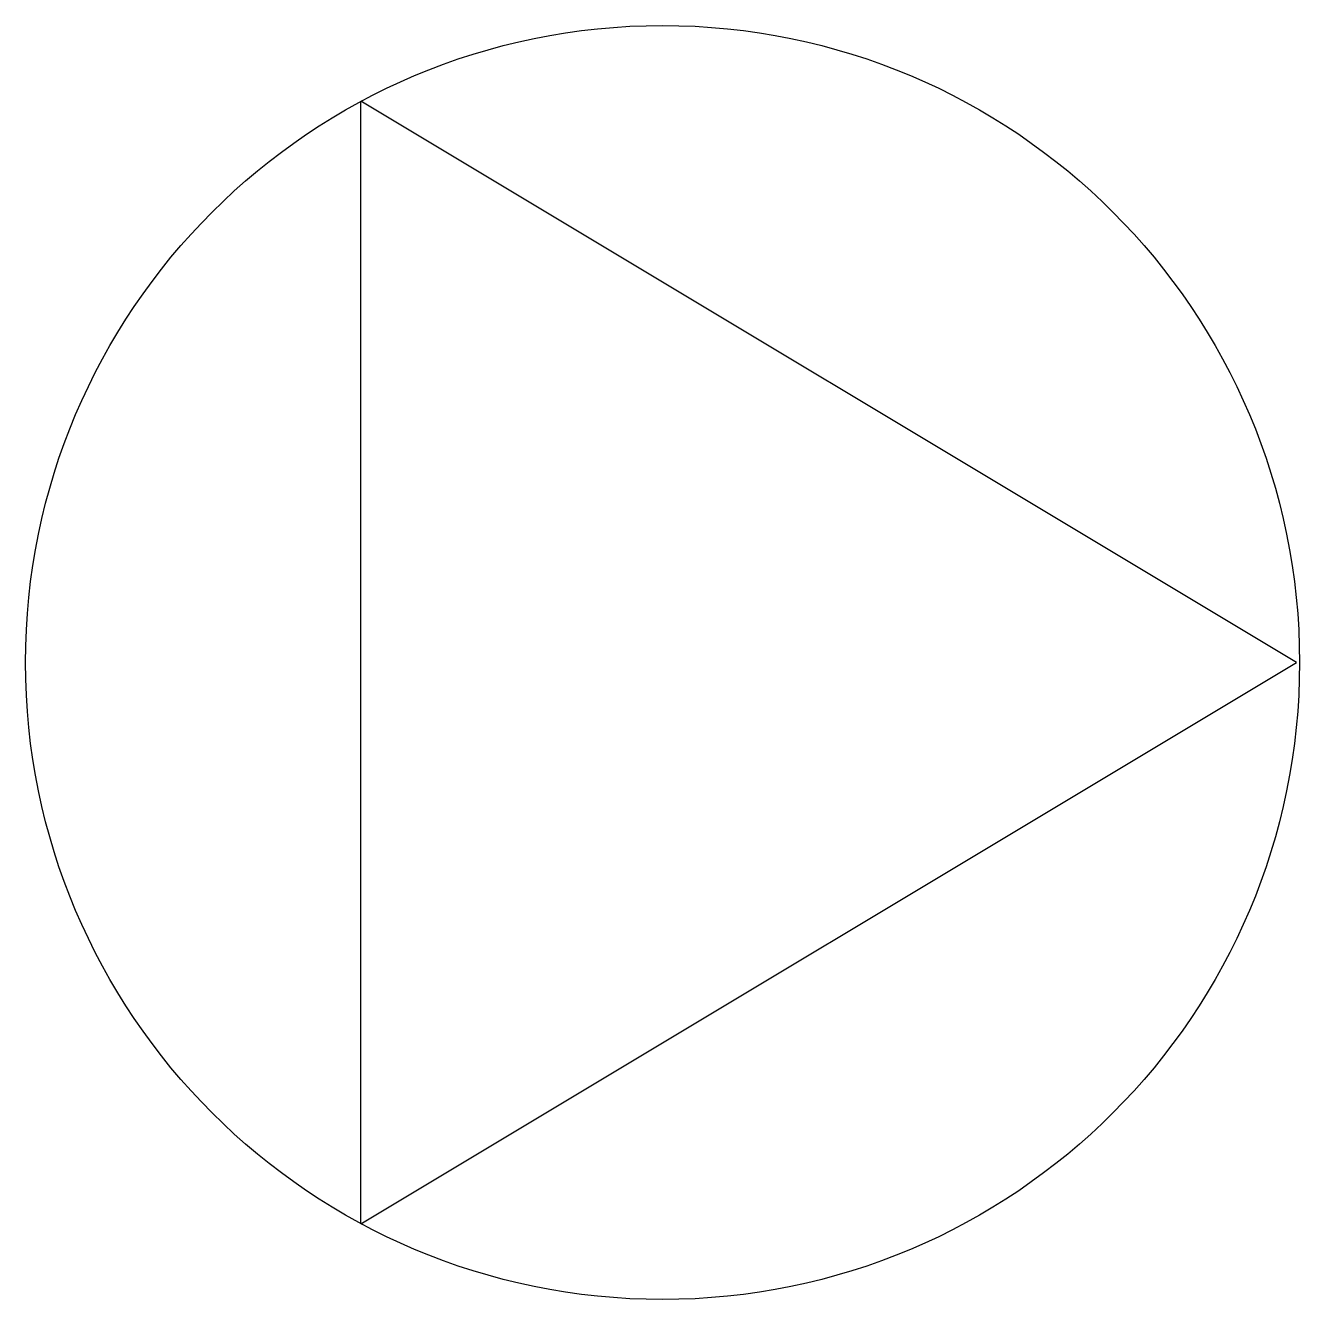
# Model space of a CAD drawing. Extents: x -0.045 to 0.125, y -0.085 to 0.085.
import ezdxf

# ---------------------------------------------------------------- set-up
doc = ezdxf.new("R2010")
doc.units = 0
doc.layers.add('TOMADAS-TELEFONE', color=3, linetype='CONTINUOUS')

msp = doc.modelspace()

# ---------------------------------------------------------------- linework, layer by layer
at = {"layer": 'TOMADAS-TELEFONE', "color": 0}
for p, q in [((0.125, 0), (0, 0.075)), ((0, -0.075), (0.125, 0))]:
    msp.add_line(p, q, dxfattribs=at)
msp.add_lwpolyline([(0, -0.075), (0, 0.075)], dxfattribs=at)
msp.add_circle((0.0403, 0), 0.0851, dxfattribs=at)

doc.saveas('drawing.dxf')
